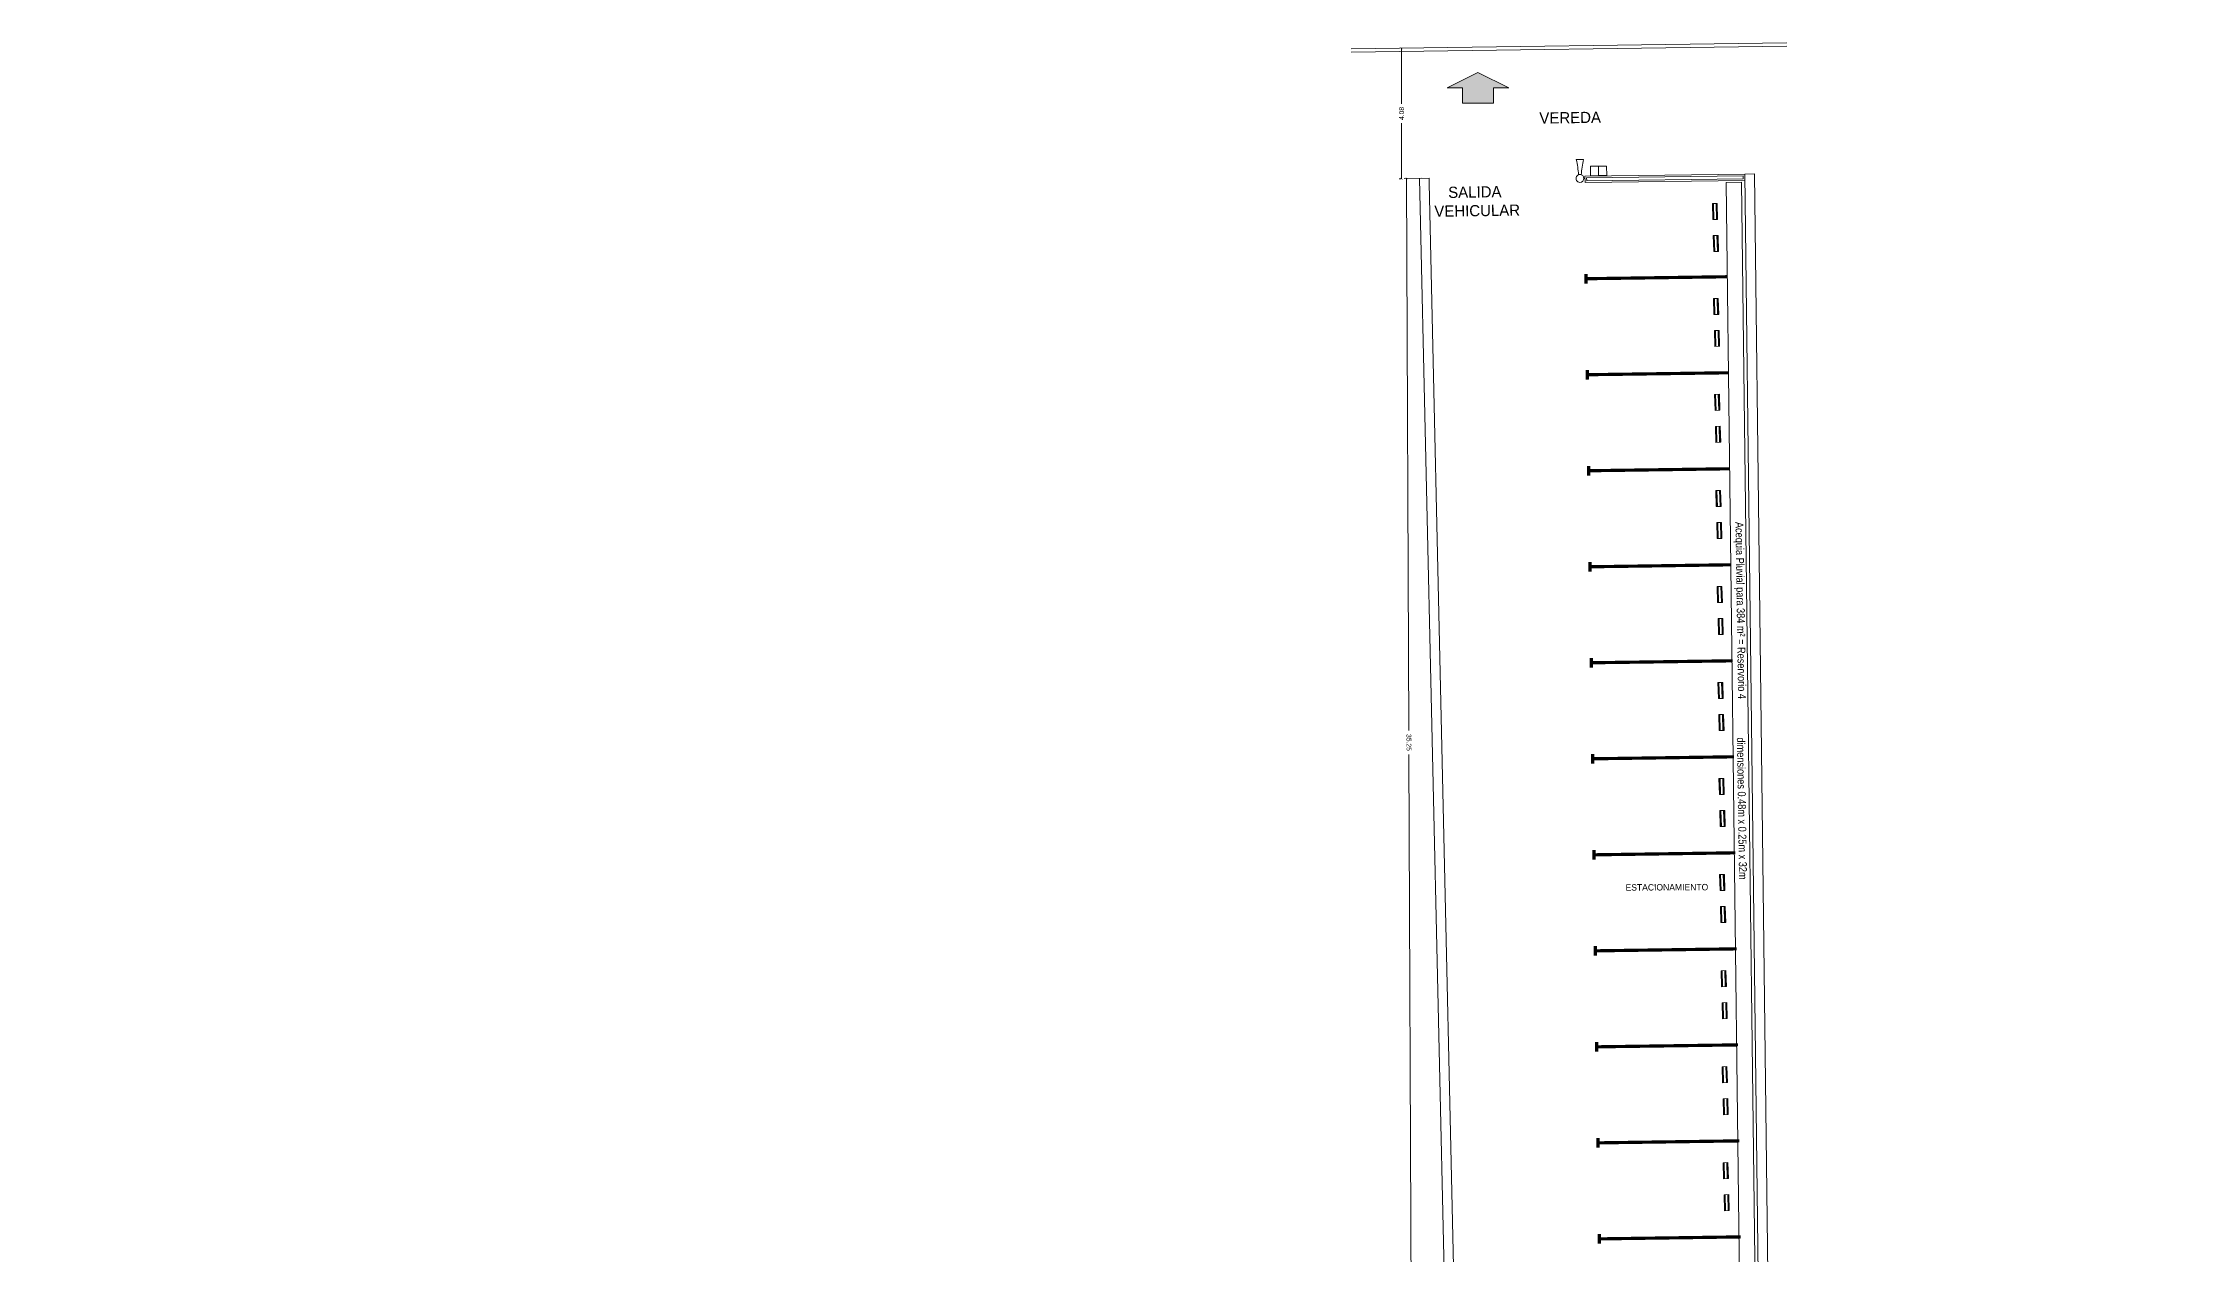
# Model space of a CAD drawing. Header units: inches. Extents: x 39 to 176, y 91 to 193.
# Drawn here: x 43.7 to 110.7, y 155.5 to 193.3 of the extents above; entities that cross this region are included whole.
import ezdxf

# ---------------------------------------------------------------- set-up
doc = ezdxf.new("R2010")
doc.units = ezdxf.units.IN
doc.header["$MEASUREMENT"] = 0
doc.layers.add('000.mARQ. Hach Gris Oscur. 0.05', color=252, linetype='Continuous', lineweight=5)
doc.styles.add('1_500', font='', dxfattribs={"height": 1})
doc.styles.add('1_75', font='', dxfattribs={"height": 0.15})
doc.styles.add('numerorotulo', font='')
doc.styles.get('1_500').set_extended_font_data('Arial Unicode MS')
doc.styles.get('1_75').set_extended_font_data('Arial Unicode MS')
doc.styles.get('numerorotulo').set_extended_font_data('Arial Black')
doc.dimstyles.new('1_75', dxfattribs={"dimtxt": 0.15, "dimasz": 0.06, "dimexe": 0.075, "dimexo": 0.075, "dimgap": 0.075, "dimtad": 0, "dimzin": 0, "dimdsep": 46, "dimtxsty": '1_75', "dimblk": 'ARCHTICK', "dimcen": 0.075, "dimaunit": 1, "dimadec": 5, "dimazin": 0, "dimtfac": 1, "dimtix": 1, "dimtmove": 2, "dimatfit": 3, "dimfxl": 1, "dimtolj": 1, "dimtzin": 0, "dimarcsym": 0})

# ---------------------------------------------------------------- blocks, each defined once
blk = doc.blocks.new('TOPES')
for p, q in [((-0.193, 0.75), (-0.193, 0.25)), ((-0.168, 0.75), (-0.168, 0.25)), ((-0.084, 0.75), (-0.084, 0.25)), ((-0.059, 0.75), (-0.059, 0.25)), ((-0.193, -0.75), (-0.193, -0.25)), ((-0.168, -0.75), (-0.168, -0.25)), ((-0.084, -0.75), (-0.084, -0.25)), ((-0.059, -0.75), (-0.059, -0.25))]:
    blk.add_line(p, q)
for points in [[(-0.201, 0.75), (-0.051, 0.75), (-0.051, 0.25), (-0.201, 0.25)], [(-0.201, -0.75), (-0.051, -0.75), (-0.051, -0.25), (-0.201, -0.25)]]:
    blk.add_lwpolyline(points, close=True)
blk = doc.blocks.new('_ArchTick')
at = {"color": 0, "linetype": 'ByBlock', "const_width": 0.15}
blk.add_lwpolyline([(-0.5, -0.5), (0.5, 0.5)], dxfattribs=at)
blk = doc.blocks.new('*D80')
at = {"layer": '000.mARQ. Hach Gris Oscur. 0.05', "color": 0, "lineweight": -2, "transparency": 16777216}
for p, q in [((1429.153, 179.821), (1428.602, 179.819)), ((1428.677, 179.819), (1428.746, 162.571)), ((1428.819, 144.573), (1428.749, 161.821)), ((1429.296, 144.575), (1428.744, 144.573))]:
    blk.add_line(p, q, dxfattribs=at)
at = {"layer": 'Defpoints', "color": 0, "transparency": 16777216}
for p in [(1429.228, 179.822), (1428.819, 144.573), (1429.371, 144.576)]:
    blk.add_point(p, dxfattribs=at)
at = {"layer": '000.mARQ. Hach Gris Oscur. 0.05', "color": 0, "lineweight": -2, "transparency": 16777216, "xscale": 0.06, "yscale": 0.06, "zscale": 0.06}
for p, rotation in [((1428.677, 179.819), 90.23088685545594), ((1428.819, 144.573), 270.2308868554559)]:
    blk.add_blockref('_ArchTick', p, dxfattribs=dict(at, rotation=rotation))
at = {"layer": '000.mARQ. Hach Gris Oscur. 0.05', "color": 0, "transparency": 16777216, "insert": (1428.748, 162.196), "char_height": 0.15, "attachment_point": 5, "rotation": 270.23089, "style": '1_75'}
blk.add_mtext('\\A1;35.25', dxfattribs=at)
blk = doc.blocks.new('*D78')
at = {"layer": '000.mARQ. Hach Gris Oscur. 0.05', "color": 0, "lineweight": -2, "transparency": 16777216}
for p, q in [((1428.52, 183.887), (1428.52, 182.15)), ((1428.594, 183.887), (1428.595, 183.887)), ((1428.52, 179.807), (1428.52, 181.543)), ((1428.5, 179.807), (1428.445, 179.807))]:
    blk.add_line(p, q, dxfattribs=at)
at = {"layer": 'Defpoints', "color": 0, "transparency": 16777216}
for p in [(1428.519, 183.887), (1428.52, 183.887), (1428.575, 179.807)]:
    blk.add_point(p, dxfattribs=at)
at = {"layer": '000.mARQ. Hach Gris Oscur. 0.05', "color": 0, "lineweight": -2, "transparency": 16777216, "xscale": 0.06, "yscale": 0.06, "zscale": 0.06}
for p, rotation in [((1428.52, 183.887), 90), ((1428.52, 179.807), 270)]:
    blk.add_blockref('_ArchTick', p, dxfattribs=dict(at, rotation=rotation))
at = {"layer": '000.mARQ. Hach Gris Oscur. 0.05', "color": 0, "transparency": 16777216, "insert": (1428.52, 181.847), "char_height": 0.15, "attachment_point": 5, "rotation": 90, "style": '1_75'}
blk.add_mtext('\\A1;4.08', dxfattribs=at)
blk = doc.blocks.new('hhgfhfgh')
at = {"layer": '000.mARQ. Hach Gris Oscur. 0.05'}
h = blk.add_hatch(color=256, dxfattribs=at)
h.dxf.hatch_style = 1
h.paths.add_polyline_path([(1431.387, 182.171), (1431.387, 182.651), (1431.867, 182.651), (1430.907, 183.131), (1429.947, 182.651), (1430.427, 182.651), (1430.427, 182.171)])
for points in [[(1426.944, 183.865), (1440.559, 184.054)], [(1426.946, 183.765), (1440.56, 183.954)], [(1439.856, 129.828), (1455.559, 129.807), (1473.193, 129.814), (1511.187, 129.831), (1511.182, 130.131), (1473.193, 130.114), (1455.559, 130.107), (1440.153, 130.11), (1439.544, 179.958), (1439.243, 179.954), (1439.853, 130.101), (1439.853, 130.119), (1439.856, 129.828)]]:
    blk.add_lwpolyline(points, dxfattribs=at)
for points in [[(1431.387, 182.171), (1431.387, 182.651), (1431.867, 182.651), (1430.907, 183.131), (1429.947, 182.651), (1430.427, 182.651), (1430.427, 182.171)], [(1434.426, 180.196), (1434.427, 179.903), (1434.678, 179.904), (1434.677, 180.197)], [(1434.677, 180.197), (1434.678, 179.904), (1434.929, 179.905), (1434.927, 180.198)], [(1429.382, 179.674), (1429.379, 179.824), (1429.078, 179.82), (1429.87, 144.738), (1386.059, 144.102), (1386.066, 143.802), (1430.177, 144.442)], [(1434.255, 179.688), (1439.246, 179.753), (1439.243, 179.953), (1434.251, 179.888)], [(1434.304, 179.739), (1439.195, 179.803), (1439.194, 179.903), (1434.302, 179.839)], [(1438.664, 179.695), (1439.144, 179.702), (1439.668, 136.818), (1439.188, 136.81)]]:
    blk.add_lwpolyline(points, close=True, dxfattribs=at)
for points in [[(1433.978, 180.405, -0.039121), (1434.05, 179.932, -0.089275), (1434.093, 179.94, -0.089275), (1434.136, 179.933, -0.039121), (1434.203, 180.407)], [(1434.093, 179.94, 1), (1434.094, 179.693, 1)]]:
    blk.add_lwpolyline(points, format="xyb", close=True, dxfattribs=at)
at = {"layer": '000.mARQ. Hach Gris Oscur. 0.05', "const_width": 0.1}
for points in [[(1434.285, 176.534), (1434.281, 176.834), (1434.283, 176.684), (1438.7, 176.746)], [(1434.327, 173.535), (1434.322, 173.835), (1434.324, 173.685), (1438.742, 173.746)], [(1434.368, 170.535), (1434.364, 170.835), (1434.366, 170.685), (1438.783, 170.747)], [(1434.41, 167.535), (1434.406, 167.835), (1434.408, 167.685), (1438.825, 167.747)], [(1434.451, 164.536), (1434.447, 164.835), (1434.449, 164.686), (1438.866, 164.747)], [(1434.493, 161.536), (1434.489, 161.836), (1434.491, 161.686), (1438.908, 161.748)], [(1434.535, 158.536), (1434.53, 158.836), (1434.533, 158.686), (1438.95, 158.748)], [(1434.576, 155.536), (1434.572, 155.836), (1434.574, 155.686), (1438.991, 155.748)], [(1434.618, 152.537), (1434.614, 152.837), (1434.616, 152.687), (1439.033, 152.748)], [(1434.659, 149.537), (1434.655, 149.837), (1434.657, 149.687), (1439.074, 149.749)], [(1434.701, 146.537), (1434.697, 146.837), (1434.699, 146.687), (1439.116, 146.749)]]:
    blk.add_lwpolyline(points, dxfattribs=at)
at = {"layer": '000.mARQ. Hach Gris Oscur. 0.05', "xscale": -1.000000000000012, "rotation": 181.62011727071}
for p in [(1438.453, 178.29), (1438.487, 175.323), (1438.522, 172.324), (1438.562, 169.322), (1438.603, 166.323), (1438.626, 163.324), (1438.66, 160.326), (1438.678, 157.322), (1438.727, 154.322), (1438.759, 151.322), (1438.789, 148.321)]:
    blk.add_blockref('TOPES', p, dxfattribs=at)
at = {"layer": '000.mARQ. Hach Gris Oscur. 0.05'}
for s, insert, char_height, width, attachment_point, rotation, style in [('{\\fCentury Gothic|b0|i0|c0|p34;VEREDA}', (1433.788, 181.717), 0.35, 2.78457, 5, 0.82706, '1_500'), ('{\\fCentury Gothic|b0|i0|c0|p34;SALIDA  VEHICULAR}', (1430.878, 179.1), 0.35, 4.31922, 5, 0.82706, '1_500'), ('{\\fArial Narrow|b0|i0|c0|p34; dimensiones 0.48m x 0.25m x 32m }', (1438.993, 162.43), 0.25, 13.59229, 7, 270.86563, 'numerorotulo'), ('{\\fCentury Gothic|b0|i0|c0|p34;ESTACIONAMIENTO}', (1436.81, 157.671), 0.2, 3.41387, 5, 0.21799, '1_500')]:
    blk.add_mtext(s, dxfattribs=dict(at, insert=insert, char_height=char_height, width=width, attachment_point=attachment_point, rotation=rotation, style=style))
at = {"layer": '000.mARQ. Hach Gris Oscur. 0.05', "insert": (1438.877, 169.082), "char_height": 0.25, "attachment_point": 7, "rotation": 270.86563, "style": 'numerorotulo'}
blk.add_mtext_dynamic_manual_height_columns('{\\fArial Narrow|b0|i0|c0|p34;Acequia Pluvial para 384 m² = Reservorio 4}', width=7.02358, gutter_width=15, heights=[0.712], dxfattribs=at)
at = {"layer": '000.mARQ. Hach Gris Oscur. 0.05'}
dim = blk.add_linear_dim(base=(1428.52, 183.887), p1=(1428.575, 179.807), p2=(1428.519, 183.887), angle=90, dimstyle='1_75', dxfattribs=at)
dim.commit()
dim.dimension.update_dxf_attribs({"geometry": '*D78', "text_midpoint": (1428.52, 181.847)})
dim = blk.add_aligned_dim(p1=(1429.228, 179.822), p2=(1429.371, 144.576), distance=-0.552, dimstyle='1_75', dxfattribs=at)
dim.commit()
dim.dimension.update_dxf_attribs({"geometry": '*D80', "text_midpoint": (1428.748, 162.196)})

msp = doc.modelspace()

# ---------------------------------------------------------------- block references
at = {"layer": '000.mARQ. Hach Gris Oscur. 0.05'}
msp.add_blockref('hhgfhfgh', (-1342.313, 9.282), dxfattribs=at)

doc.saveas('drawing.dxf')
